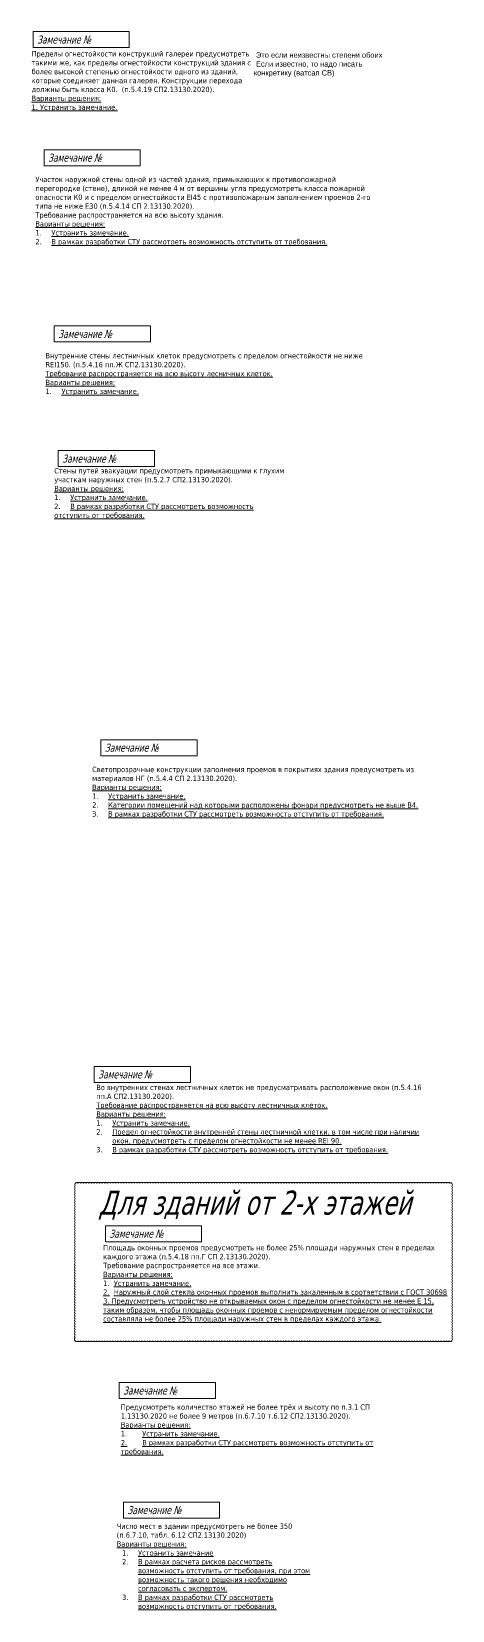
# Model space of a CAD drawing. Header units: millimetres. Extents: x -204396 to 1997851, y -2958255 to 237418.
# Drawn here: x 240055 to 287334, y -553841 to -376306 of the extents above; entities that cross this region are included whole.
import ezdxf

# ---------------------------------------------------------------- set-up
doc = ezdxf.new("R2010")
doc.units = ezdxf.units.MM
doc.layers.add('экспертиза', color=1, linetype='Continuous', lineweight=0)
doc.layers.add('экспертиза ДУ', color=1, linetype='Continuous', lineweight=0)
doc.styles.get("Standard").update_dxf_attribs({"font": 'arial.ttf'})
doc.styles.add('ЭКСПЕРТИЗА', font='tahoma.ttf')

msp = doc.modelspace()

# ---------------------------------------------------------------- linework, layer by layer
at = {"layer": 'экспертиза', "lineweight": 0}
for points in [[(240227, -376306), (251027, -376306), (251027, -378106), (240227, -378106), (240227, -376306)], [(241464, -389587), (252264, -389587), (252264, -391387), (241464, -391387), (241464, -389587)], [(243047, -423424), (253847, -423424), (253847, -425224), (243047, -425224), (243047, -423424)], [(247840, -455930), (258640, -455930), (258640, -457730), (247840, -457730), (247840, -455930)]]:
    msp.add_lwpolyline(points, dxfattribs=at)
at = {"layer": 'экспертиза', "color": 4, "lineweight": 0}
msp.add_lwpolyline([(242597, -409409), (253397, -409409), (253397, -411209), (242597, -411209), (242597, -409409)], dxfattribs=at)
at = {"layer": 'экспертиза', "color": 4}
msp.add_lwpolyline([(247091, -492670), (257891, -492670), (257891, -494470), (247091, -494470), (247091, -492670)], dxfattribs=at)
at = {"layer": 'экспертиза'}
msp.add_lwpolyline([(244963, -523536, 0.5205671), (245263, -523536, 0.5205671), (245563, -523536, 0.5205671), (245863, -523536, 0.5205671), (246163, -523536, 0.5205671), (246463, -523536, 0.5205671), (246763, -523536, 0.5205671), (247063, -523536, 0.5205671), (247363, -523536, 0.5205671), (247663, -523536, 0.5205671), (247963, -523536, 0.5205671), (248263, -523536, 0.5205671), (248563, -523536, 0.5205671), (248863, -523536, 0.5205671), (249163, -523536, 0.5205671), (249463, -523536, 0.5205671), (249763, -523536, 0.5205671), (250063, -523536, 0.5205671), (250363, -523536, 0.5205671), (250663, -523536, 0.5205671), (250963, -523536, 0.5205671), (251263, -523536, 0.5205671), (251563, -523536, 0.5205671), (251863, -523536, 0.5205671), (252163, -523536, 0.5205671), (252463, -523536, 0.5205671), (252763, -523536, 0.5205671), (253063, -523536, 0.5205671), (253363, -523536, 0.5205671), (253663, -523536, 0.5205671), (253963, -523536, 0.5205671), (254263, -523536, 0.5205671), (254563, -523536, 0.5205671), (254863, -523536, 0.5205671), (255163, -523536, 0.5205671), (255463, -523536, 0.5205671), (255763, -523536, 0.5205671), (256063, -523536, 0.5205671), (256363, -523536, 0.5205671), (256663, -523536, 0.5205671), (256963, -523536, 0.5205671), (257263, -523536, 0.5205671), (257563, -523536, 0.5205671), (257863, -523536, 0.5205671), (258163, -523536, 0.5205671), (258463, -523536, 0.5205671), (258763, -523536, 0.5205671), (259063, -523536, 0.5205671), (259363, -523536, 0.5205671), (259663, -523536, 0.5205671), (259963, -523536, 0.5205671), (260263, -523536, 0.5205671), (260563, -523536, 0.5205671), (260863, -523536, 0.5205671), (261163, -523536, 0.5205671), (261463, -523536, 0.5205671), (261763, -523536, 0.5205671), (262063, -523536, 0.5205671), (262363, -523536, 0.5205671), (262663, -523536, 0.5205671), (262963, -523536, 0.5205671), (263263, -523536, 0.5205671), (263563, -523536, 0.5205671), (263863, -523536, 0.5205671), (264163, -523536, 0.5205671), (264463, -523536, 0.5205671), (264763, -523536, 0.5205671), (265063, -523536, 0.5205671), (265363, -523536, 0.5205671), (265663, -523536, 0.5205671), (265963, -523536, 0.5205671), (266263, -523536, 0.5205671), (266563, -523536, 0.5205671), (266863, -523536, 0.5205671), (267163, -523536, 0.5205671), (267463, -523536, 0.5205671), (267763, -523536, 0.5205671), (268063, -523536, 0.5205671), (268363, -523536, 0.5205671), (268663, -523536, 0.5205671), (268963, -523536, 0.5205671), (269263, -523536, 0.5205671), (269563, -523536, 0.5205671), (269863, -523536, 0.5205671), (270163, -523536, 0.5205671), (270463, -523536, 0.5205671), (270763, -523536, 0.5205671), (271063, -523536, 0.5205671), (271363, -523536, 0.5205671), (271663, -523536, 0.5205671), (271963, -523536, 0.5205671), (272263, -523536, 0.5205671), (272563, -523536, 0.5205671), (272863, -523536, 0.5205671), (273163, -523536, 0.5205671), (273463, -523536, 0.5205671), (273763, -523536, 0.5205671), (274063, -523536, 0.5205671), (274363, -523536, 0.5205671), (274663, -523536, 0.5205671), (274963, -523536, 0.5205671), (275263, -523536, 0.5205671), (275563, -523536, 0.5205671), (275863, -523536, 0.5205671), (276163, -523536, 0.5205671), (276463, -523536, 0.5205671), (276763, -523536, 0.5205671), (277063, -523536, 0.5205671), (277363, -523536, 0.5205671), (277663, -523536, 0.5205671), (277963, -523536, 0.5205671), (278263, -523536, 0.5205671), (278563, -523536, 0.5205671), (278863, -523536, 0.5205671), (279163, -523536, 0.5205671), (279463, -523536, 0.5205671), (279763, -523536, 0.5205671), (280063, -523536, 0.5205671), (280363, -523536, 0.5205671), (280663, -523536, 0.5205671), (280963, -523536, 0.5205671), (281263, -523536, 0.5205671), (281563, -523536, 0.5205671), (281863, -523536, 0.5205671), (282163, -523536, 0.5205671), (282463, -523536, 0.5205671), (282763, -523536, 0.5205671), (283063, -523536, 0.5205671), (283363, -523536, 0.5205671), (283663, -523536, 0.5205671), (283963, -523536, 0.5205671), (284263, -523536, 0.5205671), (284563, -523536, 0.5205671), (284863, -523536, 0.5205671), (285163, -523536, 0.5205671), (285463, -523536, 0.5205671), (285763, -523536, 0.5205671), (286063, -523536, 0.5205671), (286363, -523536, 0.5205671), (286663, -523536, 0.5205671), (286963, -523536, 0.5205671), (287256, -523529, 0.5205671), (287256, -523229, 0.5205671), (287256, -522929, 0.5205671), (287256, -522629, 0.5205671), (287256, -522329, 0.5205671), (287256, -522029, 0.5205671), (287256, -521729, 0.5205671), (287256, -521429, 0.5205671), (287256, -521129, 0.5205671), (287256, -520829, 0.5205671), (287256, -520529, 0.5205671), (287256, -520229, 0.5205671), (287256, -519929, 0.5205671), (287256, -519629, 0.5205671), (287256, -519329, 0.5205671), (287256, -519029, 0.5205671), (287256, -518729, 0.5205671), (287256, -518429, 0.5205671), (287256, -518129, 0.5205671), (287256, -517829, 0.5205671), (287256, -517529, 0.5205671), (287256, -517229, 0.5205671), (287256, -516929, 0.5205671), (287256, -516629, 0.5205671), (287256, -516329, 0.5205671), (287256, -516029, 0.5205671), (287256, -515729, 0.5205671), (287256, -515429, 0.5205671), (287256, -515129, 0.5205671), (287256, -514829, 0.5205671), (287256, -514529, 0.5205671), (287256, -514229, 0.5205671), (287256, -513929, 0.5205671), (287256, -513629, 0.5205671), (287256, -513329, 0.5205671), (287256, -513029, 0.5205671), (287256, -512729, 0.5205671), (287256, -512429, 0.5205671), (287256, -512129, 0.5205671), (287256, -511829, 0.5205671), (287256, -511529, 0.5205671), (287256, -511229, 0.5205671), (287256, -510929, 0.5205671), (287256, -510629, 0.5205671), (287256, -510329, 0.5205671), (287256, -510029, 0.5205671), (287256, -509729, 0.5205671), (287256, -509429, 0.5205671), (287256, -509129, 0.5205671), (287256, -508829, 0.5205671), (287256, -508529, 0.5205671), (287256, -508229, 0.5205671), (287256, -507929, 0.5205671), (287256, -507629, 0.5205671), (287256, -507329, 0.5205671), (287256, -507029, 0.5205671), (287256, -506729, 0.5205671), (287256, -506429, 0.5205671), (287256, -506129, 0.5205671), (287256, -505829, 0.5205671), (286992, -505794, 0.5205671), (286692, -505794, 0.5205671), (286392, -505794, 0.5205671), (286092, -505794, 0.5205671), (285792, -505794, 0.5205671), (285492, -505794, 0.5205671), (285192, -505794, 0.5205671), (284892, -505794, 0.5205671), (284592, -505794, 0.5205671), (284292, -505794, 0.5205671), (283992, -505794, 0.5205671), (283692, -505794, 0.5205671), (283392, -505794, 0.5205671), (283092, -505794, 0.5205671), (282792, -505794, 0.5205671), (282492, -505794, 0.5205671), (282192, -505794, 0.5205671), (281892, -505794, 0.5205671), (281592, -505794, 0.5205671), (281292, -505794, 0.5205671), (280992, -505794, 0.5205671), (280692, -505794, 0.5205671), (280392, -505794, 0.5205671), (280092, -505794, 0.5205671), (279792, -505794, 0.5205671), (279492, -505794, 0.5205671), (279192, -505794, 0.5205671), (278892, -505794, 0.5205671), (278592, -505794, 0.5205671), (278292, -505794, 0.5205671), (277992, -505794, 0.5205671), (277692, -505794, 0.5205671), (277392, -505794, 0.5205671), (277092, -505794, 0.5205671), (276792, -505794, 0.5205671), (276492, -505794, 0.5205671), (276192, -505794, 0.5205671), (275892, -505794, 0.5205671), (275592, -505794, 0.5205671), (275292, -505794, 0.5205671), (274992, -505794, 0.5205671), (274692, -505794, 0.5205671), (274392, -505794, 0.5205671), (274092, -505794, 0.5205671), (273792, -505794, 0.5205671), (273492, -505794, 0.5205671), (273192, -505794, 0.5205671), (272892, -505794, 0.5205671), (272592, -505794, 0.5205671), (272292, -505794, 0.5205671), (271992, -505794, 0.5205671), (271692, -505794, 0.5205671), (271392, -505794, 0.5205671), (271092, -505794, 0.5205671), (270792, -505794, 0.5205671), (270492, -505794, 0.5205671), (270192, -505794, 0.5205671), (269892, -505794, 0.5205671), (269592, -505794, 0.5205671), (269292, -505794, 0.5205671), (268992, -505794, 0.5205671), (268692, -505794, 0.5205671), (268392, -505794, 0.5205671), (268092, -505794, 0.5205671), (267792, -505794, 0.5205671), (267492, -505794, 0.5205671), (267192, -505794, 0.5205671), (266892, -505794, 0.5205671), (266592, -505794, 0.5205671), (266292, -505794, 0.5205671), (265992, -505794, 0.5205671), (265692, -505794, 0.5205671), (265392, -505794, 0.5205671), (265092, -505794, 0.5205671), (264792, -505794, 0.5205671), (264492, -505794, 0.5205671), (264192, -505794, 0.5205671), (263892, -505794, 0.5205671), (263592, -505794, 0.5205671), (263292, -505794, 0.5205671), (262992, -505794, 0.5205671), (262692, -505794, 0.5205671), (262392, -505794, 0.5205671), (262092, -505794, 0.5205671), (261792, -505794, 0.5205671), (261492, -505794, 0.5205671), (261192, -505794, 0.5205671), (260892, -505794, 0.5205671), (260592, -505794, 0.5205671), (260292, -505794, 0.5205671), (259992, -505794, 0.5205671), (259692, -505794, 0.5205671), (259392, -505794, 0.5205671), (259092, -505794, 0.5205671), (258792, -505794, 0.5205671), (258492, -505794, 0.5205671), (258192, -505794, 0.5205671), (257892, -505794, 0.5205671), (257592, -505794, 0.5205671), (257292, -505794, 0.5205671), (256992, -505794, 0.5205671), (256692, -505794, 0.5205671), (256392, -505794, 0.5205671), (256092, -505794, 0.5205671), (255792, -505794, 0.5205671), (255492, -505794, 0.5205671), (255192, -505794, 0.5205671), (254892, -505794, 0.5205671), (254592, -505794, 0.5205671), (254292, -505794, 0.5205671), (253992, -505794, 0.5205671), (253692, -505794, 0.5205671), (253392, -505794, 0.5205671), (253092, -505794, 0.5205671), (252792, -505794, 0.5205671), (252492, -505794, 0.5205671), (252192, -505794, 0.5205671), (251892, -505794, 0.5205671), (251592, -505794, 0.5205671), (251292, -505794, 0.5205671), (250992, -505794, 0.5205671), (250692, -505794, 0.5205671), (250392, -505794, 0.5205671), (250092, -505794, 0.5205671), (249792, -505794, 0.5205671), (249492, -505794, 0.5205671), (249192, -505794, 0.5205671), (248892, -505794, 0.5205671), (248592, -505794, 0.5205671), (248292, -505794, 0.5205671), (247992, -505794, 0.5205671), (247692, -505794, 0.5205671), (247392, -505794, 0.5205671), (247092, -505794, 0.5205671), (246792, -505794, 0.5205671), (246492, -505794, 0.5205671), (246192, -505794, 0.5205671), (245892, -505794, 0.5205671), (245592, -505794, 0.5205671), (245292, -505794, 0.5205671), (244992, -505794, 0.5205671), (244963, -506065, 0.5205671), (244963, -506365, 0.5205671), (244963, -506665, 0.5205671), (244963, -506965, 0.5205671), (244963, -507265, 0.5205671), (244963, -507565, 0.5205671), (244963, -507865, 0.5205671), (244963, -508165, 0.5205671), (244963, -508465, 0.5205671), (244963, -508765, 0.5205671), (244963, -509065, 0.5205671), (244963, -509365, 0.5205671), (244963, -509665, 0.5205671), (244963, -509965, 0.5205671), (244963, -510265, 0.5205671), (244963, -510565, 0.5205671), (244963, -510865, 0.5205671), (244963, -511165, 0.5205671), (244963, -511465, 0.5205671), (244963, -511765, 0.5205671), (244963, -512065, 0.5205671), (244963, -512365, 0.5205671), (244963, -512665, 0.5205671), (244963, -512965, 0.5205671), (244963, -513265, 0.5205671), (244963, -513565, 0.5205671), (244963, -513865, 0.5205671), (244963, -514165, 0.5205671), (244963, -514465, 0.5205671), (244963, -514765, 0.5205671), (244963, -515065, 0.5205671), (244963, -515365, 0.5205671), (244963, -515665, 0.5205671), (244963, -515965, 0.5205671), (244963, -516265, 0.5205671), (244963, -516565, 0.5205671), (244963, -516865, 0.5205671), (244963, -517165, 0.5205671), (244963, -517465, 0.5205671), (244963, -517765, 0.5205671), (244963, -518065, 0.5205671), (244963, -518365, 0.5205671), (244963, -518665, 0.5205671), (244963, -518965, 0.5205671), (244963, -519265, 0.5205671), (244963, -519565, 0.5205671), (244963, -519865, 0.5205671), (244963, -520165, 0.5205671), (244963, -520465, 0.5205671), (244963, -520765, 0.5205671), (244963, -521065, 0.5205671), (244963, -521365, 0.5205671), (244963, -521665, 0.5205671), (244963, -521965, 0.5205671), (244963, -522265, 0.5205671), (244963, -522565, 0.5205671), (244963, -522865, 0.5205671), (244963, -523165, 0.5205671)], format="xyb", close=True, dxfattribs=at)
at = {"layer": 'экспертиза', "color": 4, "lineweight": 0, "transparency": 33554687}
msp.add_lwpolyline([(248354, -510582), (259154, -510582), (259154, -512382), (248354, -512382), (248354, -510582)], dxfattribs=at)
at = {"layer": 'экспертиза', "color": 4, "lineweight": 0, "elevation": 0}
msp.add_lwpolyline([(249899, -528214), (260699, -528214), (260699, -530014), (249899, -530014), (249899, -528214)], dxfattribs=at)
at = {"layer": 'экспертиза'}
msp.add_lwpolyline([(250380, -541658), (261180, -541658), (261180, -543458), (250380, -543458), (250380, -541658)], dxfattribs=at)

# ---------------------------------------------------------------- texts
at = {"layer": 'экспертиза', "lineweight": 0, "style": 'ЭКСПЕРТИЗА', "oblique": 14.99998, "width": 0.8}
for p in [(240677, -377656), (241914, -390937), (243497, -424774), (248290, -457280), (250830, -543008)]:
    msp.add_text('Замечание №', height=900, dxfattribs=at).set_placement(p)
at = {"layer": 'экспертиза', "color": 4, "lineweight": 0, "style": 'ЭКСПЕРТИЗА', "oblique": 14.99998, "width": 0.8}
msp.add_text('Замечание №', height=900, dxfattribs=at).set_placement((243047, -410759))
at = {"layer": 'экспертиза', "color": 4, "ltscale": 100, "style": 'ЭКСПЕРТИЗА', "oblique": 14.99998, "width": 0.8}
msp.add_text('Замечание №', height=900, dxfattribs=at).set_placement((247541, -494020))
at = {"layer": 'экспертиза', "color": 4, "lineweight": 0, "ltscale": 100, "transparency": 33554687, "style": 'ЭКСПЕРТИЗА', "oblique": 14.99998, "width": 0.8}
msp.add_text('Замечание №', height=900, dxfattribs=at).set_placement((248804, -511932))
at = {"layer": 'экспертиза', "color": 4, "lineweight": 0, "ltscale": 100, "style": 'ЭКСПЕРТИЗА', "oblique": 14.99998, "width": 0.8}
msp.add_text('Замечание №', height=900, dxfattribs=at).set_placement((250349, -529564))
at = {"layer": 'экспертиза', "lineweight": 0, "ltscale": 100, "char_height": 600, "attachment_point": 1, "style": 'ЭКСПЕРТИЗА'}
for s, insert, width in [('Пределы огнестойкости конструкций галереи предусмотреть такими же, как пределы огнестойкости конструкций здания с более высокой степенью огнестойкости одного из зданий, которые соединяет данная галерея. Конструкции перехода должны быть класса К0.  (п.5.4.19 СП2.13130.2020).\\P{\\L\\C6;Варианты решения:\\P1. Устранить замечание.}', (240055, -378507), 23512.73), ('Участок наружной стены одной из частей здания, примыкающих к противопожарной перегородке (стене), длиной не менее 4 м от вершины угла предусмотреть класса пожарной опасности К0 и с пределом огнестойкости {\\C2;EI45} с противопожарным заполнением проемов {\\C2;2}-го типа не ниже {\\C2;E30} (п.5.4.14 СП 2.13130.2020).\\PТребование распространяется на всю высоту здания.\\P{\\L\\C6;Варианты решения:\\P\\pi-1800,l1800,t1800;\\l1.^I\\LУстранить замечание.\\P\\l2.^I\\LВ рамках разработки СТУ рассмотреть возможность отступить от требования.}', (240482, -392634), 36597.53), ('\\pt1200;Стены путей эвакуации предусмотреть примыкающими к глухим участкам наружных стен (п.5.2.7 СП2.13130.2020).{\\L\\C6;\\PВарианты решения:\\P\\pt1800;\\l1.^I\\LУстранить замечание.\\P\\l2.^I\\LВ рамках разработки СТУ рассмотреть возможность отступить от требования.}', (242601, -425388), 25338.67), ('Светопрозрачные конструкции заполнения проемов в покрытиях здания предусмотреть из материалов НГ (п.5.4.4 СП 2.13130.2020).\\P{\\L\\C6;Варианты решения:\\P\\pi-1800,l1800,t1800;\\l1.^I\\LУстранить замечание.\\P\\l2.^I\\LКатегории помещений над которыми расположены фонари предусмотреть не выше В4.\\P\\l3.^I\\LВ рамках разработки СТУ рассмотреть возможность отступить от требования.}', (246858, -458978), 36597.53)]:
    msp.add_mtext(s, dxfattribs=dict(at, insert=insert, width=width))
at = {"layer": 'экспертиза', "color": 2, "insert": (265030, -378644), "char_height": 600, "width": 14933.92, "attachment_point": 1}
msp.add_mtext(' Это если неизвестны степени обоих\\P Если известно, то надо писать конкретику (ватсап СВ)', dxfattribs=at)
at = {"layer": 'экспертиза', "color": 4, "lineweight": 0, "ltscale": 100, "char_height": 600, "attachment_point": 1, "style": 'ЭКСПЕРТИЗА'}
for s, insert, width in [('Внутренние стены лестничных клеток предусмотреть с пределом огнестойкости не ниже RЕI150. (п.5.4.16 пп.Ж СП2.13130.2020).{\\L\\PТребование распространяется на всю высоту лесничных клеток.}\\P{\\L\\C6;Варианты решения:\\P\\pi-1800,l1800,t1800;\\l1.^I\\LУстранить замечание.}', (241616, -412456), 36597.53), ('Во внутренних стенах лестничных клеток не предусматривать расположение окон (п.5.4.16 пп.А СП2.13130.2020).{\\L\\PТребование распространяется на всю высоту лестничных клеток.}\\P{\\L\\C6;Варианты решения:\\P\\pi-1800,l1800,t1800;\\l1.^I\\LУстранить замечание.\\P\\l2.^I\\LПредел огнестойкости внутренней стены лестничной клетки, в том числе при наличии окон, предусмотреть с пределом огнестойкости не менее REI 90.\\P\\l3.^I\\LВ рамках разработки СТУ рассмотреть возможность отступить от требования. }', (247322, -494729), 36597.53), ('\\pt1200;Площадь оконных проемов предусмотреть не более 25% площади наружных стен в пределах каждого этажа (п.5.4.18 пп.Г СП 2.13130.2020).\\PТребование распространяется на все этажи.\\P{\\L\\C6;Варианты решения:\\P\\l1.^I\\LУстранить замечание.\\P2.^IНаружный слой стекла оконных проемов выполнить закаленным в соответствии с ГОСТ 30698\\P3. Предусмотреть устройство не открываемых окон с пределом огнестойкости не менее E 15, таким образом, чтобы площадь оконных проемов с ненормируемым пределом огнестойкости составляла не более 25% площади наружных стен в пределах каждого этажа.}', (248097, -512751), 36490.69), ('Предусмотреть количество этажей не более трёх{\\C2; и высоту по п.3.1 СП 1.13130.2020 не более 9 метров} (п.6.7.10 т.6.12 СП2.13130.2020).{\\A1;\\L\\C6;\\PВарианты решения:\\P\\l1.^I\\LУстранить замечание.\\P2.^IВ рамках разработки СТУ рассмотреть возможность отступить от требования.}', (250082, -530674), 28805.84)]:
    msp.add_mtext(s, dxfattribs=dict(at, insert=insert, width=width))
at = {"layer": 'экспертиза', "lineweight": 0, "transparency": 33554687, "insert": (249621, -544068), "char_height": 600, "width": 21746.1, "attachment_point": 1, "style": 'ЭКСПЕРТИЗА'}
msp.add_mtext('Число мест в здании предусмотреть не более 350 (п.6.7.10, табл. 6.12 СП2.13130.2020)\\P{\\A1;\\L\\C6;Варианты решения:\\P\\pi-1800,l2400,t2400;\\l1.^I\\LУстранить замечание\\P\\A0;\\l2.^I\\LВ рамках расчета рисков рассмотреть возможность отступить от требования, при этом возможность такого решения необходимо согласовать с экспертом.\\H0.91667x;\\l\\C0;\\P\\H1.09091x;\\C6;3.^I\\LВ рамках разработки СТУ рассмотреть возможность отступить от требования. }', dxfattribs=at)
at = {"layer": 'экспертиза ДУ', "lineweight": 0, "style": 'ЭКСПЕРТИЗА', "oblique": 14.99998, "width": 0.8}
msp.add_text('Для зданий от 2-х этажей', height=2700, dxfattribs=at).set_placement((247599, -509332))

doc.saveas('drawing.dxf')
